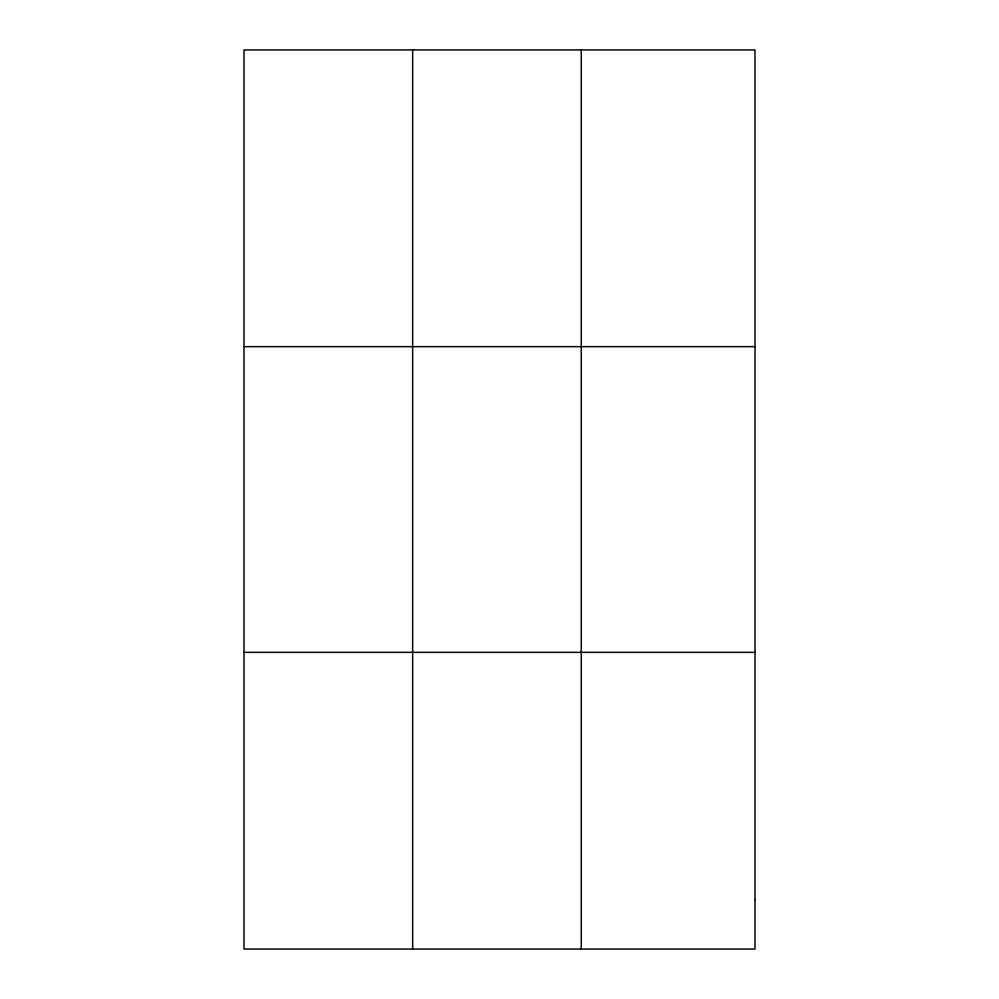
<?xml version="1.0" encoding="UTF-8"?>
<svg xmlns="http://www.w3.org/2000/svg" width="999" height="999" viewBox="0 0 999 999"><rect width="100%" height="100%" fill="white"/><g stroke="black" fill="none" stroke-linecap="round" stroke-linejoin="round"><path stroke-width="1.5" d="M412.637 49.95L412.637 949.05M581.256 49.95L581.256 949.05M244.006 346.653L754.994 346.653M244.006 652.347L754.994 652.347M754.994 899.6L754.994 949.05L244.006 949.05L244.006 49.95L754.994 49.95L754.994 899.6"/></g></svg>
